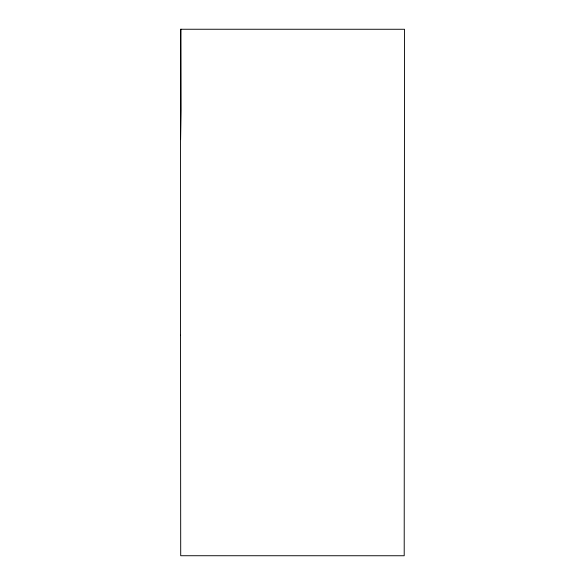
<?xml version="1.0" encoding="UTF-8"?>
<svg xmlns="http://www.w3.org/2000/svg" width="585" height="585" viewBox="0 0 585 585"><rect width="100%" height="100%" fill="white"/><g stroke="black" fill="none" stroke-linecap="round" stroke-linejoin="round"><path stroke-width="0.88" d="M180.999 29.25L180.582 139.654M180.516 335.249L180.707 555.728L404.206 555.75L404.498 29.272L180.516 29.25L180.977 110.587L180.524 144.129L180.516 335.249"/></g></svg>
